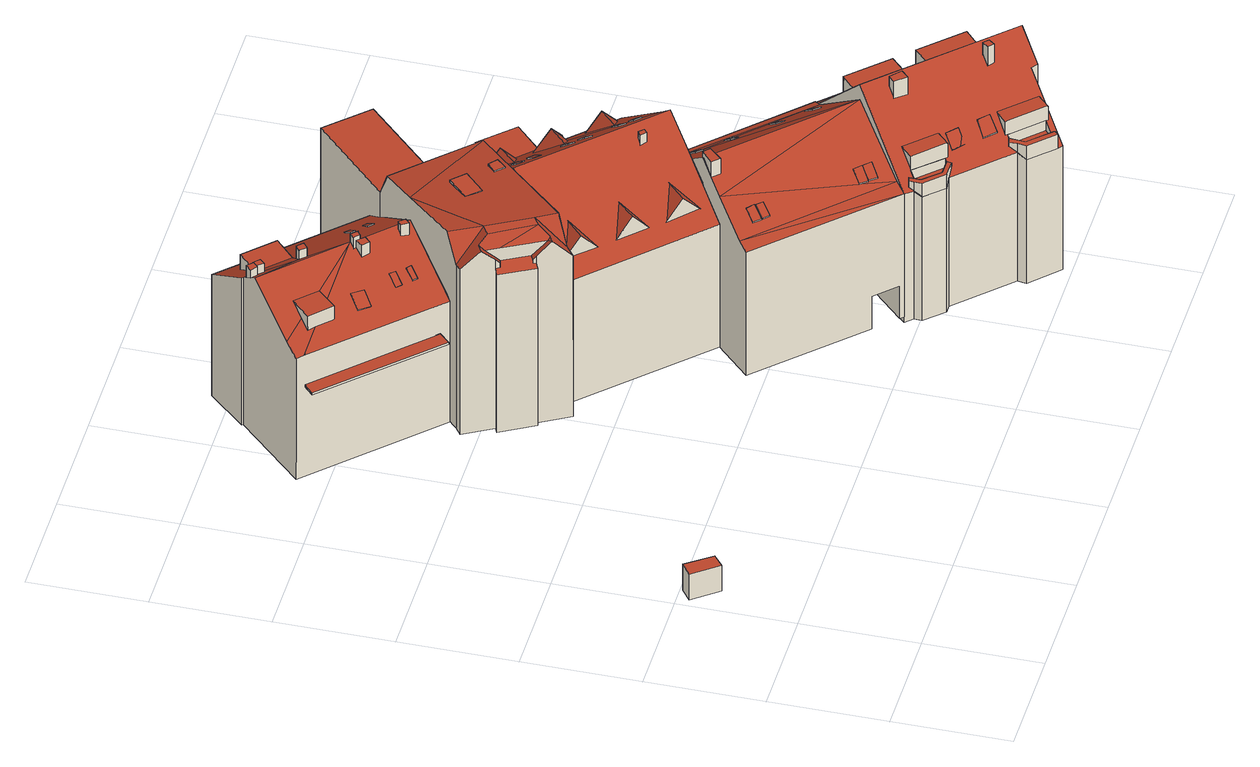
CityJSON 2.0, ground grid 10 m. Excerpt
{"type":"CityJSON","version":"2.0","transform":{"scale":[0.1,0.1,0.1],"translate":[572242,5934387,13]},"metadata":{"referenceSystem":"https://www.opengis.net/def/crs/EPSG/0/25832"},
"CityObjects":{
"building1":{"type":"Building","attributes":{"Grundfläche 2D":"3.584520","Grundhöhe NN":"13.466"},"geometry":[{"type":"Solid","lod":"3","boundaries":[[[[0,1,2,3]],[[4,5,3,2]],[[5,6,0,3]],[[6,7,1,0]],[[7,4,2,1]],[[7,6,5,4]]]],"semantics":{"surfaces":[{"type":"RoofSurface"},{"type":"WallSurface"},{"type":"GroundSurface"}],"values":[[0,1,1,1,1,2]]}}]},
"building2":{"type":"Building","attributes":{"Grundfläche 2D":"175.440676","Grundhöhe NN":"13.734"},"children":["building2-1","building2-2","building2-3","building2-4","building2-5","building2-6","building2-7","building2-8","building2-9","building2-10","building2-11","building2-12","building2-13","building2-14"],"geometry":[{"type":"Solid","lod":"3","boundaries":[[[[8,9,10,11,12,13,14,15,16]],[[17,18,19,20,21,22,23,11,10,9,24,25]],[[21,23,22]],[[26,11,23]],[[26,23,21]],[[27,28,26,21,20]],[[11,26,29,30,31]],[[29,32,14,13,12,11,31,30]],[[33,34,35,17,25,24,9,8,16,36,37]],[[18,17,35,38]],[[19,18,38,39]],[[20,19,39,40]],[[32,29,26,28,27,20,40,41]],[[15,14,32,41,36,16]],[[35,34,33,37,36,41,40,39,38]]]],"semantics":{"surfaces":[{"type":"RoofSurface"},{"type":"WallSurface"},{"type":"GroundSurface"}],"values":[[0,0,0,0,0,0,0,0,1,1,1,1,1,1,2]]}}]},
"building2-1":{"type":"BuildingInstallation","parents":["building2"],"geometry":[{"type":"MultiSurface","lod":"3","boundaries":[[[42,43,44,45,46]],[[47,42,46,48,49]],[[47,43,42]],[[46,45,22,48]]],"semantics":{"surfaces":[{"type":"RoofSurface"},{"type":"WallSurface"}],"values":[0,1,1,1]}}]},
"building2-2":{"type":"BuildingInstallation","parents":["building2"],"geometry":[{"type":"MultiSurface","lod":"3","boundaries":[[[50,51,52,53,54]],[[55,56,52,51]],[[53,52,56,57]],[[57,58,54,53]],[[59,50,54,58]]],"semantics":{"surfaces":[{"type":"RoofSurface"},{"type":"WallSurface"}],"values":[0,1,1,1,1]}}]},
"building2-3":{"type":"BuildingInstallation","parents":["building2"],"geometry":[{"type":"MultiSurface","lod":"3","boundaries":[[[60,61,62,63]],[[61,60,64,65]],[[62,61,65,66]],[[66,67,63,62]],[[67,64,60,63]]],"semantics":{"surfaces":[{"type":"RoofSurface"},{"type":"WallSurface"}],"values":[0,1,1,1,1]}}]},
"building2-4":{"type":"BuildingInstallation","parents":["building2"],"geometry":[{"type":"MultiSurface","lod":"3","boundaries":[[[68,69,70,71]],[[71,70,72,73]],[[70,69,74,72]],[[68,71,73,75]],[[69,68,75,74]]],"semantics":{"surfaces":[{"type":"RoofSurface"},{"type":"WallSurface"}],"values":[0,1,1,1,1]}}]},
"building2-5":{"type":"BuildingInstallation","parents":["building2"],"geometry":[{"type":"MultiSurface","lod":"3","boundaries":[[[76,77,78,51,50]],[[28,79,78,77]],[[79,55,51,78]],[[59,27,76,50]],[[27,28,77,76]]],"semantics":{"surfaces":[{"type":"RoofSurface"},{"type":"WallSurface"}],"values":[0,1,1,1,1]}}]},
"building2-6":{"type":"BuildingInstallation","parents":["building2"],"geometry":[{"type":"MultiSurface","lod":"3","boundaries":[[[80,81,82,83,84]],[[85,86,81,80]],[[87,88,83,82]],[[84,83,88,89]],[[89,85,80,84]]],"semantics":{"surfaces":[{"type":"RoofSurface"},{"type":"WallSurface"}],"values":[0,1,1,1,1]}}]},
"building2-7":{"type":"BuildingInstallation","parents":["building2"],"geometry":[{"type":"MultiSurface","lod":"3","boundaries":[[[90,91,92,93,94,95]],[[10,96,94,93,92,81,86]],[[95,94,96,11]],[[11,97,90,95]],[[87,82,81,92,91,90,97]]],"semantics":{"surfaces":[{"type":"RoofSurface"},{"type":"WallSurface"}],"values":[0,1,1,1,1]}}]},
"building2-8":{"type":"BuildingInstallation","parents":["building2"],"geometry":[{"type":"MultiSurface","lod":"3","boundaries":[[[98,99,100,101]],[[101,100,102,103]],[[100,99,104,102]],[[98,101,103,105]],[[99,98,105,104]]],"semantics":{"surfaces":[{"type":"RoofSurface"},{"type":"WallSurface"}],"values":[0,1,1,1,1]}}]},
"building2-9":{"type":"BuildingInstallation","parents":["building2"],"geometry":[{"type":"MultiSurface","lod":"3","boundaries":[[[106,107,108,109]],[[109,108,110,111]],[[108,107,112,110]],[[106,109,111,113]],[[107,106,113,112]]],"semantics":{"surfaces":[{"type":"RoofSurface"},{"type":"WallSurface"}],"values":[0,1,1,1,1]}}]},
"building2-10":{"type":"BuildingInstallation","parents":["building2"],"geometry":[{"type":"MultiSurface","lod":"3","boundaries":[[[114,115,116,117,118]],[[116,115,119,120]],[[117,116,120,121]],[[118,117,121,21]],[[119,115,114,118,21,23]]],"semantics":{"surfaces":[{"type":"RoofSurface"},{"type":"WallSurface"}],"values":[0,1,1,1,1]}}]},
"building2-11":{"type":"BuildingInstallation","parents":["building2"],"geometry":[{"type":"MultiSurface","lod":"3","boundaries":[[[122,123,124,125]],[[125,124,126,127]],[[122,125,127,128]],[[123,122,128,129]],[[124,123,129,126]]],"semantics":{"surfaces":[{"type":"RoofSurface"},{"type":"WallSurface"}],"values":[0,1,1,1,1]}}]},
"building2-12":{"type":"BuildingInstallation","parents":["building2"],"geometry":[{"type":"MultiSurface","lod":"3","boundaries":[[[130,131,132,133]],[[133,132,134,135]],[[130,133,135,136]],[[131,130,136,137]],[[132,131,137,134]]],"semantics":{"surfaces":[{"type":"RoofSurface"},{"type":"WallSurface"}],"values":[0,1,1,1,1]}}]},
"building2-13":{"type":"BuildingInstallation","parents":["building2"],"geometry":[{"type":"MultiSurface","lod":"3","boundaries":[[[138,139,140,141]],[[139,138,30,142]],[[13,143,140,139,142]],[[12,31,141,140,143]]],"semantics":{"surfaces":[{"type":"RoofSurface"},{"type":"WallSurface"}],"values":[0,1,1,1]}}]},
"building2-14":{"type":"BuildingInstallation","parents":["building2"],"geometry":[{"type":"MultiSurface","lod":"3","boundaries":[[[144,145,146,147]],[[148,149,146,145]],[[149,150,147,146]],[[150,151,144,147]],[[151,148,145,144]],[[148,151,150,149]]],"semantics":{"surfaces":[{"type":"RoofSurface"},{"type":"WallSurface"},{"type":"OuterCeilingSurface"}],"values":[0,1,1,1,1,2]}}]},
"building3":{"type":"Building","attributes":{"Grundfläche 2D":"168.045846","Grundhöhe NN":"13.712"},"children":["building3-1","building3-2","building3-3","building3-4"],"geometry":[{"type":"Solid","lod":"3","boundaries":[[[[152,153,154,155,156,157]],[[158,156,155]],[[158,159,160,161,162,156]],[[163,161,160]],[[164,162,161]],[[165,162,166,167,168,169]],[[170,171,172,173,169,168]],[[174,172,175,176,177,178,179,180]],[[152,181,153]],[[181,174,182,183,153]],[[162,165,157,156]],[[184,185,186,163,160]],[[166,162,164]],[[165,169,173,187,157]],[[157,187,181,152]],[[188,186,189,190,191]],[[181,187,173,172,174]],[[170,176,175,171]],[[172,171,175]],[[174,180,182]],[[180,179,183,182]],[[184,160,159,158,155,154,192,193]],[[184,193,194,185]],[[37,195,166,164,161,163,186,34,33]],[[167,166,195,196]],[[197,176,170,168,167,196]],[[177,176,197,198]],[[178,177,198,199]],[[179,178,199,200]],[[153,183,179,200,192,154]],[[185,189,186]],[[189,185,194,201,190]],[[191,190,201,202]],[[188,191,202,203]],[[186,188,203,34]],[[37,33,34,203,202,201,194,193,192,200,199,198,197,196,195]]]],"semantics":{"surfaces":[{"type":"RoofSurface"},{"type":"WallSurface"},{"type":"GroundSurface"}],"values":[[0,0,0,0,0,0,0,0,0,0,0,0,0,0,0,0,1,1,1,1,1,1,1,1,1,1,1,1,1,1,1,1,1,1,1,2]]}}]},
"building3-1":{"type":"BuildingInstallation","parents":["building3"],"geometry":[{"type":"MultiSurface","lod":"3","boundaries":[[[204,205,206,207]],[[207,206,208,209]],[[204,207,209,210]],[[205,204,210,211]],[[206,205,211,208]]],"semantics":{"surfaces":[{"type":"RoofSurface"},{"type":"WallSurface"}],"values":[0,1,1,1,1]}}]},
"building3-2":{"type":"BuildingInstallation","parents":["building3"],"geometry":[{"type":"MultiSurface","lod":"3","boundaries":[[[212,213,214,215]],[[213,212,216,217]],[[212,215,218,216]],[[215,214,219,218]],[[214,213,217,219]]],"semantics":{"surfaces":[{"type":"RoofSurface"},{"type":"WallSurface"}],"values":[0,1,1,1,1]}}]},
"building3-3":{"type":"BuildingInstallation","parents":["building3"],"geometry":[{"type":"MultiSurface","lod":"3","boundaries":[[[220,221,222,223]],[[224,221,220]],[[225,226,222,221,224]],[[226,227,223,222]],[[220,223,227,228]]],"semantics":{"surfaces":[{"type":"RoofSurface"},{"type":"WallSurface"}],"values":[0,1,1,1,1]}}]},
"building3-4":{"type":"BuildingInstallation","parents":["building3"],"geometry":[{"type":"MultiSurface","lod":"3","boundaries":[[[229,230,231,232]],[[233,234,232,231]],[[231,230,235,233]],[[232,234,236,229]],[[236,235,230,229]]],"semantics":{"surfaces":[{"type":"RoofSurface"},{"type":"WallSurface"}],"values":[0,1,1,1,1]}}]},
"building4":{"type":"Building","attributes":{"Grundfläche 2D":"230.165716","Grundhöhe NN":"13.715"},"children":["building4-1","building4-2","building4-3","building4-4","building4-5","building4-6","building4-7","building4-8","building4-9","building4-10","building4-11","building4-12","building4-13"],"geometry":[{"type":"MultiSurface","lod":"3","boundaries":[[[237,238,239,240]],[[241,242,243,244,245,237,240,246,247,248,249,250,251]],[[243,244,243,242]],[[252,237,244,243,242,243,242,241]],[[250,253,254,255,256,257,251]],[[237,252,258,259]],[[238,237,259,260]],[[239,238,260,261]],[[240,239,261,262]],[[246,240,262,263]],[[247,246,263,264]],[[248,247,264,193]],[[254,253,250,249,248,193,265]],[[255,254,265,266]],[[267,258,252,241,251,257,256,255,266,268]],[[262,261,260,259,258,267,268,266,265,193,264,263]]],"semantics":{"surfaces":[{"type":"RoofSurface"},{"type":"WallSurface"},{"type":"GroundSurface"}],"values":[0,0,0,0,0,1,1,1,1,1,1,1,1,1,1,2]}}]},
"building4-1":{"type":"BuildingInstallation","parents":["building4"],"geometry":[{"type":"MultiSurface","lod":"3","boundaries":[[[269,270,271,272]],[[269,272,273,274]],[[270,269,274,275]],[[272,271,276,273]],[[271,270,275,276]]],"semantics":{"surfaces":[{"type":"RoofSurface"},{"type":"WallSurface"}],"values":[0,1,1,1,1]}}]},
"building4-2":{"type":"BuildingInstallation","parents":["building4"],"geometry":[{"type":"MultiSurface","lod":"3","boundaries":[[[277,278,279,280]],[[280,279,281,282]],[[283,277,280,282]],[[278,277,283,284]],[[279,278,284,281]]],"semantics":{"surfaces":[{"type":"RoofSurface"},{"type":"WallSurface"}],"values":[0,1,1,1,1]}}]},
"building4-3":{"type":"BuildingInstallation","parents":["building4"],"geometry":[{"type":"MultiSurface","lod":"3","boundaries":[[[285,286,287,288,289]],[[290,286,285,291,292]],[[287,286,290]]],"semantics":{"surfaces":[{"type":"RoofSurface"},{"type":"WallSurface"}],"values":[0,0,1]}}]},
"building4-4":{"type":"BuildingInstallation","parents":["building4"],"geometry":[{"type":"MultiSurface","lod":"3","boundaries":[[[293,294,295,244]],[[294,296,297,298,295]],[[298,297,299,300]],[[245,301,294,293]],[[297,296,294,301,299]]],"semantics":{"surfaces":[{"type":"RoofSurface"},{"type":"WallSurface"}],"values":[0,0,0,1,1]}}]},
"building4-5":{"type":"BuildingInstallation","parents":["building4"],"geometry":[{"type":"MultiSurface","lod":"3","boundaries":[[[302,303,304,305]],[[305,304,306,307]],[[302,305,307,308]],[[303,302,308,309]],[[304,303,309,306]]],"semantics":{"surfaces":[{"type":"RoofSurface"},{"type":"WallSurface"}],"values":[0,1,1,1,1]}}]},
"building4-6":{"type":"BuildingInstallation","parents":["building4"],"geometry":[{"type":"MultiSurface","lod":"3","boundaries":[[[310,311,312]],[[313,312,311]],[[313,311,310]]],"semantics":{"surfaces":[{"type":"RoofSurface"},{"type":"WallSurface"}],"values":[0,0,1]}}]},
"building4-7":{"type":"BuildingInstallation","parents":["building4"],"geometry":[{"type":"MultiSurface","lod":"3","boundaries":[[[314,315,316]],[[315,317,316]],[[314,316,317]]],"semantics":{"surfaces":[{"type":"RoofSurface"},{"type":"WallSurface"}],"values":[0,0,1]}}]},
"building4-8":{"type":"BuildingInstallation","parents":["building4"],"geometry":[{"type":"MultiSurface","lod":"3","boundaries":[[[318,319,320,321,322]],[[323,319,318,324,325]],[[320,319,323]]],"semantics":{"surfaces":[{"type":"RoofSurface"},{"type":"WallSurface"}],"values":[0,0,1]}}]},
"building4-9":{"type":"BuildingInstallation","parents":["building4"],"geometry":[{"type":"MultiSurface","lod":"3","boundaries":[[[326,327,328]],[[326,328,329,330,331]],[[332,329,328,327]]],"semantics":{"surfaces":[{"type":"RoofSurface"},{"type":"WallSurface"}],"values":[0,0,1]}}]},
"building4-10":{"type":"BuildingInstallation","parents":["building4"],"geometry":[{"type":"MultiSurface","lod":"3","boundaries":[[[333,334,335,336,337,338]],[[336,335,339,243]],[[340,242,334,333]],[[335,334,242,339]],[[338,337,336,243,341]],[[340,333,338,341]]],"semantics":{"surfaces":[{"type":"RoofSurface"},{"type":"WallSurface"}],"values":[0,1,1,1,1,1]}}]},
"building4-11":{"type":"BuildingInstallation","parents":["building4"],"geometry":[{"type":"MultiSurface","lod":"3","boundaries":[[[342,343,344,345,346]],[[347,348,346,345]],[[349,347,345,344]],[[349,344,343,350]],[[348,350,343,342,346]]],"semantics":{"surfaces":[{"type":"RoofSurface"},{"type":"WallSurface"}],"values":[0,1,1,1,1]}}]},
"building4-12":{"type":"BuildingInstallation","parents":["building4"],"geometry":[{"type":"MultiSurface","lod":"3","boundaries":[[[351,352,353,354]],[[351,354,355,356]],[[354,353,357,355]],[[352,351,356,358]],[[353,352,358,357]]],"semantics":{"surfaces":[{"type":"RoofSurface"},{"type":"WallSurface"}],"values":[0,1,1,1,1]}}]},
"building4-13":{"type":"BuildingInstallation","parents":["building4"],"geometry":[{"type":"MultiSurface","lod":"3","boundaries":[[[359,360,361,362]],[[361,360,363,364]],[[362,361,364,365]],[[359,362,365,366]],[[360,359,366,363]]],"semantics":{"surfaces":[{"type":"RoofSurface"},{"type":"WallSurface"}],"values":[0,1,1,1,1]}}]},
"building5":{"type":"Building","attributes":{"Grundfläche 2D":"158.637587","Grundhöhe NN":"13.728"},"children":["building5-1","building5-2","building5-3","building5-4","building5-5","building5-6","building5-7","building5-8","building5-9"],"geometry":[{"type":"Solid","lod":"3","boundaries":[[[[367,368,369,370]],[[371,372,369,368]],[[373,372,371,374,375,376,377]],[[373,377,369,372]],[[375,378,379,377,376]],[[380,379,381,382,383]],[[380,383,382,377,379]],[[384,385,381]],[[385,382,381]],[[268,386,384,381,379,378,375,374,371,368,367,387,267]],[[388,389,390,391,392,385,384,386]],[[393,370,369,377,382,385,392,394]],[[395,396,397,398,387,367,370,393]],[[391,390,396,395]],[[398,397,389,388]],[[387,398,388,386,268,267]],[[392,391,395,393,394]],[[397,396,390,389]]]],"semantics":{"surfaces":[{"type":"RoofSurface"},{"type":"WallSurface"},{"type":"GroundSurface"},{"type":"OuterCeilingSurface"}],"values":[[0,0,0,0,0,0,0,0,0,1,1,1,1,1,1,2,2,3]]}}]},
"building5-1":{"type":"BuildingInstallation","parents":["building5"],"geometry":[{"type":"MultiSurface","lod":"3","boundaries":[[[399,400,401,402]],[[403,400,399,404]],[[405,406,402,401]],[[406,373,407,404,399,402]],[[407,408,403,404]],[[405,401,400,403,408,372]]],"semantics":{"surfaces":[{"type":"RoofSurface"},{"type":"WallSurface"}],"values":[0,0,1,1,1,1]}}]},
"building5-2":{"type":"BuildingInstallation","parents":["building5"],"geometry":[{"type":"MultiSurface","lod":"3","boundaries":[[[409,410,411,412,413]],[[414,415,410,409]],[[411,410,415,380]],[[416,413,412,411,380,383]],[[416,414,409,413]]],"semantics":{"surfaces":[{"type":"RoofSurface"},{"type":"WallSurface"}],"values":[0,1,1,1,1]}}]},
"building5-3":{"type":"BuildingInstallation","parents":["building5"],"geometry":[{"type":"MultiSurface","lod":"3","boundaries":[[[417,418,419,420]],[[420,419,421,422]],[[417,420,422,423]],[[418,417,423,424]],[[419,418,424,421]]],"semantics":{"surfaces":[{"type":"RoofSurface"},{"type":"WallSurface"}],"values":[0,1,1,1,1]}}]},
"building5-4":{"type":"BuildingInstallation","parents":["building5"],"geometry":[{"type":"MultiSurface","lod":"3","boundaries":[[[425,426,427,428]],[[428,427,429,430]],[[425,428,430,431]],[[426,425,431,432]],[[427,426,432,429]]],"semantics":{"surfaces":[{"type":"RoofSurface"},{"type":"WallSurface"}],"values":[0,1,1,1,1]}}]},
"building5-5":{"type":"BuildingInstallation","parents":["building5"],"geometry":[{"type":"MultiSurface","lod":"3","boundaries":[[[433,434,435,436]],[[436,435,437,438]],[[433,436,438,439]],[[434,433,439,440]],[[435,434,440,437]]],"semantics":{"surfaces":[{"type":"RoofSurface"},{"type":"WallSurface"}],"values":[0,1,1,1,1]}}]},
"building5-6":{"type":"BuildingInstallation","parents":["building5"],"geometry":[{"type":"MultiSurface","lod":"3","boundaries":[[[409,441,442,443]],[[443,442,444,445]],[[409,443,445,414]],[[441,409,414,446]],[[442,441,446,444]]],"semantics":{"surfaces":[{"type":"RoofSurface"},{"type":"WallSurface"}],"values":[0,1,1,1,1]}}]},
"building5-7":{"type":"BuildingInstallation","parents":["building5"],"geometry":[{"type":"MultiSurface","lod":"3","boundaries":[[[447,448,449,450]],[[447,450,451,452]],[[450,449,453,451]],[[448,447,452,454]],[[449,448,454,453]]],"semantics":{"surfaces":[{"type":"RoofSurface"},{"type":"WallSurface"}],"values":[0,1,1,1,1]}}]},
"building5-8":{"type":"BuildingInstallation","parents":["building5"],"geometry":[{"type":"MultiSurface","lod":"3","boundaries":[[[455,456,457,458]],[[378,459,455,458]],[[459,376,460,456,455]],[[460,374,457,456]],[[457,374,375,378,458]]],"semantics":{"surfaces":[{"type":"RoofSurface"},{"type":"WallSurface"}],"values":[0,1,1,1,1]}}]},
"building5-9":{"type":"BuildingInstallation","parents":["building5"],"geometry":[{"type":"MultiSurface","lod":"3","boundaries":[[[461,462,463,464]],[[464,463,465,466]],[[461,464,466,467]],[[462,461,467,468]],[[463,462,468,465]]],"semantics":{"surfaces":[{"type":"RoofSurface"},{"type":"WallSurface"}],"values":[0,1,1,1,1]}}]},
"building6":{"type":"Building","attributes":{"Grundfläche 2D":"4.295816","Grundhöhe NN":"13.594"},"geometry":[{"type":"Solid","lod":"3","boundaries":[[[[469,470,471,472]],[[473,474,472,471]],[[474,475,469,472]],[[475,476,470,469]],[[476,473,471,470]],[[476,475,474,473]]]],"semantics":{"surfaces":[{"type":"RoofSurface"},{"type":"WallSurface"},{"type":"GroundSurface"}],"values":[[0,1,1,1,1,2]]}}]},
"building7":{"type":"Building","attributes":{"Grundfläche 2D":"197.649122","Grundhöhe NN":"13.057"},"children":["building7-1","building7-2","building7-3","building7-4","building7-5","building7-6","building7-7","building7-8","building7-9","building7-10","building7-11","building7-12"],"geometry":[{"type":"MultiSurface","lod":"3","boundaries":[[[477,478,479,480]],[[481,482,483,484,478,477]],[[485,486,487,488,489,483,482,385,490,491,492,493,494],[495,496,497,498,499,500,501],[502,503,504,505,506,507,508]],[[509,385,482,481,477,480,510,511]],[[490,385,509,512]],[[491,490,512,513]],[[492,491,513,514]],[[493,492,514,515]],[[494,493,515,516]],[[485,494,516,517]],[[487,486,485,517,518]],[[488,487,518,519]],[[489,488,519,520]],[[480,479,521,510]],[[479,478,484,483,489,520,521]],[[513,512,509,511,510,521,520,519,518,517,516,515,514]]],"semantics":{"surfaces":[{"type":"RoofSurface"},{"type":"WallSurface"},{"type":"GroundSurface"}],"values":[0,0,0,1,1,1,1,1,1,1,1,1,1,1,1,2]}}]},
"building7-1":{"type":"BuildingInstallation","parents":["building7"],"geometry":[{"type":"MultiSurface","lod":"3","boundaries":[[[522,523,524,525,526,527,528,529]],[[530,494,524,523]],[[494,485,525,524]],[[526,525,485,486]],[[486,531,527,526]],[[498,532,533,529,528,527,531]],[[529,533,500,501,522]],[[501,530,523,522]]],"semantics":{"surfaces":[{"type":"RoofSurface"},{"type":"WallSurface"}],"values":[0,1,1,1,1,1,1,1]}}]},
"building7-2":{"type":"BuildingInstallation","parents":["building7"],"geometry":[{"type":"MultiSurface","lod":"3","boundaries":[[[534,535,536,537,538]],[[538,539,534]],[[535,534,539,540]],[[535,540,536]]],"semantics":{"surfaces":[{"type":"RoofSurface"},{"type":"WallSurface"}],"values":[0,1,1,1]}}]},
"building7-3":{"type":"BuildingInstallation","parents":["building7"],"geometry":[{"type":"MultiSurface","lod":"3","boundaries":[[[541,542,508,543,544,545,504]],[[505,545,544,506]],[[545,505,504]],[[507,543,508]],[[507,506,544,543]]],"semantics":{"surfaces":[{"type":"RoofSurface"},{"type":"WallSurface"}],"values":[0,1,1,1,1]}}]},
"building7-4":{"type":"BuildingInstallation","parents":["building7"],"geometry":[{"type":"MultiSurface","lod":"3","boundaries":[[[546,547,548,549,550]],[[505,506,551,548,547,546]],[[549,548,551]],[[546,550,505]]],"semantics":{"surfaces":[{"type":"RoofSurface"},{"type":"WallSurface"}],"values":[0,1,1,1]}}]},
"building7-5":{"type":"BuildingInstallation","parents":["building7"],"geometry":[{"type":"MultiSurface","lod":"3","boundaries":[[[552,553,554,555,556,557,558,559,560,561]],[[562,507,555,554]],[[555,507,508,542,556]],[[542,541,557,556]],[[541,504,563,559,558,557]],[[560,559,563,564]],[[564,490,561,560]],[[490,491,552,561]],[[491,492,553,552]],[[492,493,562,554,553]]],"semantics":{"surfaces":[{"type":"RoofSurface"},{"type":"WallSurface"}],"values":[0,1,1,1,1,1,1,1,1,1]}}]},
"building7-6":{"type":"BuildingInstallation","parents":["building7"],"geometry":[{"type":"MultiSurface","lod":"3","boundaries":[[[565,566,567,568]],[[569,566,565,570]],[[569,571,567,566]],[[567,571,572,568]]],"semantics":{"surfaces":[{"type":"RoofSurface"},{"type":"WallSurface"}],"values":[0,1,1,1]}}]},
"building7-7":{"type":"BuildingInstallation","parents":["building7"],"geometry":[{"type":"MultiSurface","lod":"3","boundaries":[[[573,574,575,576,577,578]],[[579,573,578]],[[579,495,496,580,576,575,574,573]],[[580,577,576]]],"semantics":{"surfaces":[{"type":"RoofSurface"},{"type":"WallSurface"}],"values":[0,1,1,1]}}]},
"building7-8":{"type":"BuildingInstallation","parents":["building7"],"geometry":[{"type":"MultiSurface","lod":"3","boundaries":[[[581,582,583,584]],[[584,583,585,586]],[[581,584,586,587]],[[582,581,587,588]],[[583,582,588,585]]],"semantics":{"surfaces":[{"type":"RoofSurface"},{"type":"WallSurface"}],"values":[0,1,1,1,1]}}]},
"building7-9":{"type":"BuildingInstallation","parents":["building7"],"geometry":[{"type":"MultiSurface","lod":"3","boundaries":[[[589,590,591,592]],[[592,591,593,594]],[[589,592,594,595]],[[590,589,595,596]],[[591,590,596,593]]],"semantics":{"surfaces":[{"type":"RoofSurface"},{"type":"WallSurface"}],"values":[0,1,1,1,1]}}]},
"building7-10":{"type":"BuildingInstallation","parents":["building7"],"geometry":[{"type":"MultiSurface","lod":"3","boundaries":[[[597,598,599,600]],[[600,599,601,602]],[[597,600,602,603]],[[598,597,603,604]],[[599,598,604,601]]],"semantics":{"surfaces":[{"type":"RoofSurface"},{"type":"WallSurface"}],"values":[0,1,1,1,1]}}]},
"building7-11":{"type":"BuildingInstallation","parents":["building7"],"geometry":[{"type":"MultiSurface","lod":"3","boundaries":[[[605,606,500,533,532,497,607]],[[607,496,495,605]],[[495,501,606,605]],[[500,606,501]],[[607,497,496]],[[497,532,498]]],"semantics":{"surfaces":[{"type":"RoofSurface"},{"type":"WallSurface"}],"values":[0,1,1,1,1,1]}}]},
"building7-12":{"type":"BuildingInstallation","parents":["building7"],"geometry":[{"type":"MultiSurface","lod":"3","boundaries":[[[608,609,610,611]],[[612,613,611,610]],[[610,609,614,612]],[[608,611,613,615]],[[615,614,609,608]]],"semantics":{"surfaces":[{"type":"RoofSurface"},{"type":"WallSurface"}],"values":[0,1,1,1,1]}}]}
},
"vertices":[
[30,175,31],[14,197,31],[3,189,31],[20,167,31],[3,189,5],[20,167,5],[30,175,5],[14,197,5],
[172,428,132],[212,468,168],[178,502,168],[174,507,168],[120,513,147],[100,516,139],[75,519,129],[162,431,129],[168,425,129],[256,512,129],[154,614,129],[124,582,156],[125,581,156],[150,542,162],[165,555,150],[151,542,162],[237,493,146],[245,501,138],[112,568,168],[122,578,159],[117,573,163],[79,534,137],[101,528,144],[127,520,153],[69,524,129],[237,493,7],[245,501,7],[256,512,7],[168,425,7],[172,428,7],[154,614,7],[124,582,7],[125,581,7],[69,524,7],
[154,591,154],[137,574,154],[150,560,154],[160,550,154],[178,567,154],[154,591,139],[178,567,139],[159,586,139],
[127,573,171],[124,570,171],[128,565,171],[132,569,171],[127,574,171],[124,570,162],[128,565,162],[132,569,158],[127,574,158],[127,573,159],
[162,462,143],[169,469,150],[165,473,150],[158,466,143],[162,462,142],[169,469,149],[165,473,149],[158,466,142],
[136,497,148],[127,489,140],[135,480,139],[144,488,147],[135,480,138],[144,488,146],[127,489,139],[136,497,147],
[122,578,171],[117,573,171],[122,569,171],[122,569,163],
[178,496,172],[175,499,172],[172,502,172],[167,496,172],[173,491,172],[178,496,165],[175,499,165],[172,502,165],[167,496,160],[173,491,160],
[170,503,176],[172,502,176],[175,499,176],[178,502,176],[179,502,176],[174,507,176],[179,502,167],[170,503,165],
[175,462,150],[169,455,144],[172,452,144],[179,459,150],[172,452,143],[179,459,149],[169,455,143],[175,462,149],
[218,504,150],[222,500,150],[228,507,144],[225,510,144],[228,507,143],[225,510,143],[222,500,149],[218,504,149],
[151,542,171],[155,537,171],[160,541,171],[155,546,171],[150,542,171],[155,537,162],[160,541,159],[155,546,158],
[197,472,174],[201,466,174],[205,470,174],[201,475,174],[205,470,165],[201,475,166],[197,472,162],[201,466,162],
[217,518,144],[213,522,144],[207,515,150],[210,512,150],[207,515,149],[210,512,149],[217,518,143],[213,522,143],
[111,538,153],[94,521,153],[112,504,153],[128,521,153],[94,521,139],[112,504,139],
[153,422,100],[162,431,100],[75,519,100],[66,510,100],[162,431,98],[75,519,98],[66,510,98],[153,422,98],
[197,351,187],[191,348,187],[199,333,169],[206,340,172],[206,366,196],[198,361,196],[216,349,196],[265,398,191],[298,431,188],[212,468,191],[186,402,196],[237,493,188],[172,428,196],[177,397,196],[162,418,172],[155,413,174],[163,398,189],[170,402,189],[169,388,178],[171,385,174],[176,386,172],[170,397,185],[188,364,172],[171,385,169],[169,388,169],[165,386,166],[181,357,166],[184,359,168],[183,361,169],[194,352,185],[183,361,172],[184,359,175],[310,442,156],[288,462,158],[245,501,163],[176,386,185],[311,566,163],[288,462,163],[289,477,163],[344,532,163],[199,333,7],[310,442,7],[288,462,7],[162,418,7],[155,413,7],[169,388,7],[165,386,7],[181,357,7],[184,359,7],[289,477,7],[344,532,7],[311,566,7],
[259,412,192],[266,405,192],[273,413,192],[266,419,192],[273,413,190],[266,419,190],[259,412,191],[266,405,191],
[268,463,186],[272,459,186],[276,462,176],[271,467,176],[268,463,185],[272,459,185],[271,467,175],[276,462,175],
[221,426,193],[232,415,193],[249,432,193],[238,443,193],[232,415,192],[243,427,191],[249,432,191],[238,443,191],[234,439,191],
[254,484,176],[250,488,176],[246,485,186],[250,481,186],[246,485,185],[250,481,185],[250,488,175],[254,484,175],
[366,404,131],[389,426,131],[362,454,131],[339,431,131],[373,304,184],[372,323,174],[371,332,169],[368,381,143],[367,384,141],[319,452,130],[309,443,142],[310,442,142],[298,431,155],[265,398,193],[365,297,193],[420,350,131],[216,349,136],[210,344,130],[311,243,131],[329,261,152],[331,262,153],[420,350,7],[366,404,7],[389,426,7],[362,454,7],[339,431,7],[319,452,7],[309,443,7],[210,344,7],[311,243,7],[373,304,7],[365,297,7],
[307,398,170],[300,391,177],[305,386,177],[312,393,170],[312,393,169],[307,398,169],[300,391,176],[305,386,176],
[361,343,170],[354,336,178],[359,331,178],[366,338,170],[359,331,177],[366,338,169],[361,343,169],[354,336,177],
[318,286,159],[302,270,159],[314,259,141],[316,271,149],[316,273,151],[291,281,141],[302,283,149],[301,283,147],
[370,381,141],[367,384,146],[366,380,144],[366,385,149],[360,392,159],[345,377,159],[349,404,140],[348,402,142],[366,385,141],
[334,315,192],[330,312,192],[335,308,192],[338,311,192],[335,308,182],[338,311,186],[334,315,186],[330,312,182],
[402,349,142],[392,359,158],[378,345,158],[382,370,141],
[248,325,141],[253,351,159],[237,336,159],[227,347,141],
[285,318,159],[270,303,159],[281,292,141],[282,297,145],[282,299,146],[259,314,141],[261,314,143],[261,314,142],
[313,410,158],[338,414,141],[328,425,158],[317,436,141],[316,431,144],[315,424,149],[322,431,141],
[369,321,178],[372,323,175],[376,327,170],[371,332,170],[366,327,176],[364,326,178],[376,327,169],[369,321,177],[364,326,177],
[292,399,177],[295,397,177],[301,404,170],[296,408,170],[290,402,177],[296,408,169],[290,402,176],[301,404,169],[295,397,176],
[328,376,170],[322,369,178],[326,364,178],[333,371,170],[333,371,169],[328,376,169],[326,364,177],[322,369,177],
[339,365,170],[333,358,178],[337,353,178],[344,360,170],[333,358,177],[337,353,177],[344,360,169],[339,365,169],
[377,308,131],[373,304,133],[472,203,133],[477,208,131],[365,297,141],[373,281,146],[376,275,148],[331,262,179],[329,261,180],[335,255,180],[430,160,180],[320,252,170],[311,243,159],[374,146,141],[289,221,136],[391,120,136],[375,145,141],[282,214,131],[383,112,131],[282,214,7],[377,308,7],[362,133,7],[362,133,40],[380,115,40],[380,115,7],[383,112,7],[477,208,7],[472,203,7],[475,210,7],[475,210,40],[458,228,40],[458,228,7],
[376,275,149],[373,281,147],[368,277,152],[373,272,152],[376,285,143],[381,280,143],[368,277,151],[373,272,151],[381,280,142],[376,285,142],
[387,147,150],[381,153,150],[374,146,142],[375,145,142],[379,140,142],[387,147,149],[381,153,149],[379,140,141],
[400,262,142],[393,255,150],[398,250,149],[405,257,142],[398,250,148],[405,257,141],[400,262,141],[393,255,149],
[317,204,143],[324,211,150],[319,216,150],[312,209,143],[319,216,149],[312,209,142],[317,204,142],[324,211,149],
[451,210,142],[443,202,151],[448,196,151],[456,204,142],[448,196,150],[456,204,141],[451,210,141],[443,202,150],
[380,140,142],[385,134,142],[393,141,150],[385,134,141],[393,141,149],[380,140,141],
[319,217,150],[313,222,150],[306,215,143],[311,209,143],[311,209,142],[319,217,149],[306,215,142],[313,222,149],
[326,246,185],[336,257,185],[331,262,185],[320,252,185],[326,246,169],[336,257,179],
[428,233,142],[420,225,151],[425,219,151],[433,227,142],[425,219,150],[433,227,141],[428,233,141],[420,225,150],
[350,442,41],[330,463,41],[319,452,43],[339,431,43],[319,452,6],[339,431,6],[350,442,6],[330,463,6],
[472,203,134],[575,99,134],[579,103,131],[477,208,130],[472,203,135],[430,160,195],[533,55,195],[544,67,179],[454,31,126],[474,11,126],[478,8,126],[511,42,172],[516,38,172],[389,106,130],[389,99,126],[404,83,126],[411,83,131],[455,39,131],[462,48,142],[486,24,142],[478,16,132],[477,15,130],[459,33,129],[459,36,132],[460,47,139],[406,87,130],[393,101,130],[393,104,132],[400,111,142],[422,89,141],[420,87,139],[409,87,132],[383,112,1],[477,208,1],[472,203,1],[389,106,1],[389,99,1],[404,83,1],[411,83,1],[455,39,1],[454,31,1],[478,8,1],[511,42,1],[516,38,1],[579,103,1],
[460,47,140],[455,46,140],[455,39,140],[454,31,140],[474,11,140],[477,14,140],[477,15,140],[459,33,140],[455,46,136],[477,14,130],[477,15,132],[459,33,132],
[561,107,156],[529,140,156],[517,128,156],[530,114,156],[548,95,156],[561,107,139],[529,140,139],
[393,101,132],[406,87,132],[420,87,132],[422,89,132],[400,111,132],
[400,111,156],[422,89,156],[423,87,156],[434,98,156],[411,122,156],[423,87,141],
[389,99,140],[404,83,140],[419,83,140],[420,87,140],[406,87,140],[393,101,140],[393,104,140],[393,111,140],[389,110,140],[389,106,140],[419,83,136],[393,111,137],[389,110,134],
[502,143,156],[514,155,156],[483,187,156],[470,175,156],[514,155,138],[503,144,154],[483,187,138],[481,186,140],
[460,50,156],[462,48,156],[486,24,156],[487,22,156],[498,33,156],[471,60,156],[460,50,142],[487,22,142],
[436,134,199],[444,125,199],[450,131,199],[441,139,199],[450,131,189],[441,139,189],[436,134,181],[444,125,181],
[499,69,200],[503,74,200],[499,78,200],[494,73,200],[499,78,187],[494,73,181],[499,69,181],[503,74,188],
[429,85,145],[438,77,145],[445,84,155],[436,92,155],[445,84,154],[436,92,154],[429,85,144],[438,77,144],
[462,48,132],[460,47,132],[486,24,132],
[449,65,146],[458,56,146],[466,64,156],[457,72,156],[466,64,155],[457,72,155],[458,56,145],[449,65,145]
]}
